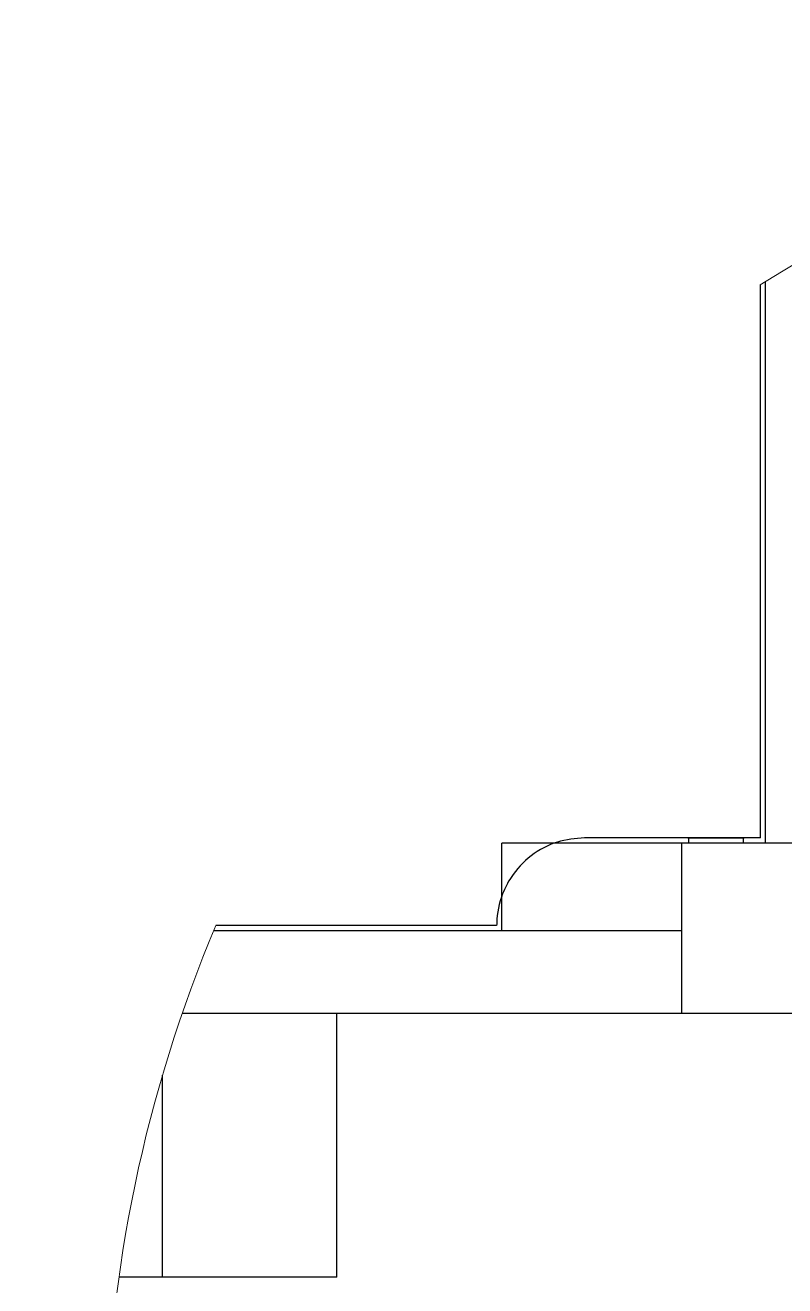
# Model space of a CAD drawing. Header units: millimetres. Extents: x 2 to 1187, y 2 to 839.
# Drawn here: x 448.3 to 491.6, y 221.5 to 293.2 of the extents above; entities that cross this region are included whole.
import ezdxf

# ---------------------------------------------------------------- set-up
doc = ezdxf.new("R2010")
doc.units = ezdxf.units.MM

msp = doc.modelspace()

# ---------------------------------------------------------------- hatches: boundary and pattern name
h = msp.add_hatch()
h.set_pattern_fill('ANSI31', color=256, scale=0.3)
h.paths.add_polyline_path([(600.3858, 723.2245), (600.3858, 724.6149), (599.1608, 724.6149, 0.4142136), (598.8858, 724.3399), (598.8858, 719.8899, 0.4142136), (599.1608, 719.6149), (600.3858, 719.6149), (600.3858, 721.0053, -0.4449663)])
h.paths.add_polyline_path([(648.8858, 724.3399, 0.4142136), (648.6108, 724.6149), (647.8858, 724.6149), (647.3858, 724.6149), (647.3858, 723.2245, -0.4449663), (647.3858, 721.0053), (647.3858, 719.6149), (648.6108, 719.6149, 0.4142136), (648.8858, 719.8899)])
h.paths.add_polyline_path([(648.8858, 681.5899, 0.4142136), (648.6108, 681.8649), (647.3858, 681.8649), (647.3858, 680.4745, -0.4449663), (647.3858, 678.2553), (647.3858, 676.8649), (648.6108, 676.8649, 0.4142136), (648.8858, 677.1399)])
h.paths.add_polyline_path([(600.3858, 678.2553, -0.4449663), (600.3858, 680.4745), (600.3858, 681.8649), (599.1608, 681.8649, 0.4142136), (598.8858, 681.5899), (598.8858, 677.1399, 0.4142136), (599.1608, 676.8649), (600.1358, 676.8649), (600.3858, 676.8649)])
h.paths.add_polyline_path([(204.0979, 197.9237, 0.4142136), (203.8229, 198.1987), (203.0979, 198.1987), (202.5979, 198.1987), (202.5979, 196.8084, -0.2124421), (203.0916, 195.6987, -0.2124421), (202.5979, 194.5891), (202.5979, 193.1987), (203.8229, 193.1987, 0.4142136), (204.0979, 193.4737)])
h.paths.add_polyline_path([(155.5979, 198.1987), (154.3729, 198.1987, 0.4142136), (154.0979, 197.9237), (154.0979, 193.4737, 0.4142136), (154.3729, 193.1987), (155.5979, 193.1987), (155.5979, 194.5891, -0.2124421), (155.1041, 195.6987, -0.2124421), (155.5979, 196.8084)])
h.paths.add_polyline_path([(155.5979, 154.0584), (155.5979, 155.4487), (154.3729, 155.4487, 0.4142136), (154.0979, 155.1737), (154.0979, 150.7237, 0.4142136), (154.3729, 150.4487), (155.3479, 150.4487), (155.5979, 150.4487), (155.5979, 151.8391, -0.4449663)])
h.paths.add_polyline_path([(204.0979, 155.1737, 0.4142136), (203.8229, 155.4487), (202.5979, 155.4487), (202.5979, 154.0584, -0.2124421), (203.0916, 152.9487, -0.2124421), (202.5979, 151.8391), (202.5979, 150.4487), (203.8229, 150.4487, 0.4142136), (204.0979, 150.7237)])
h = msp.add_hatch()
h.set_pattern_fill('ANSI31', color=256, scale=0.3, angle=90)
h.paths.add_polyline_path([(159.0979, 197.9237, 0.4142136), (158.8229, 198.1987), (157.5979, 198.1987), (157.5979, 196.8084, -0.2124421), (158.0916, 195.6987, -0.2124421), (157.5979, 194.5891), (157.5979, 193.1987), (158.8229, 193.1987, 0.4142136), (159.0979, 193.4737)])
h.paths.add_polyline_path([(200.5979, 196.8084), (200.5979, 198.1987), (199.3729, 198.1987, 0.4142136), (199.0979, 197.9237), (199.0979, 193.4737, 0.4142136), (199.3729, 193.1987), (200.3479, 193.1987), (200.5979, 193.1987), (200.5979, 194.5891, -0.4449663)])
h.paths.add_polyline_path([(157.5979, 154.0584), (157.5979, 155.4487), (158.8229, 155.4487), (159.0979, 155.4487), (159.0979, 150.4487), (158.8229, 150.4487), (157.5979, 150.4487), (157.5979, 151.8391, 0.4449663)])
h.paths.add_polyline_path([(200.5979, 154.0584), (200.5979, 155.4487), (199.3729, 155.4487, 0.4142136), (199.0979, 155.1737), (199.0979, 150.7237, 0.4142136), (199.3729, 150.4487), (200.5979, 150.4487), (200.5979, 151.8391, -0.4449663)])
h.paths.add_polyline_path([(603.8858, 724.3399, 0.4142136), (603.6108, 724.6149), (602.3858, 724.6149), (602.3858, 723.2245, -0.4449663), (602.3858, 721.0053), (602.3858, 719.6149), (603.6108, 719.6149, 0.4142136), (603.8858, 719.8899)])
h.paths.add_polyline_path([(645.3858, 724.6149), (644.1608, 724.6149, 0.4142136), (643.8858, 724.3399), (643.8858, 719.8899, 0.4142136), (644.1608, 719.6149), (645.1358, 719.6149), (645.3858, 719.6149), (645.3858, 721.0053, -0.4449663), (645.3858, 723.2245)])
h.paths.add_polyline_path([(645.3858, 680.4745), (645.3858, 681.8649), (644.1608, 681.8649, 0.4142136), (643.8858, 681.5899), (643.8858, 677.1399, 0.4142136), (644.1608, 676.8649), (645.3858, 676.8649), (645.3858, 678.2553, -0.4449663)])
h.paths.add_polyline_path([(603.8858, 681.5899, 0.4142136), (603.6108, 681.8649), (602.6358, 681.8649), (602.3858, 681.8649), (602.3858, 680.4745, -0.4449663), (602.3858, 678.2553), (602.3858, 676.8649), (603.6108, 676.8649, 0.4142136), (603.8858, 677.1399)])

# ---------------------------------------------------------------- linework, layer by layer
at = {"color": 7, "linetype": 'Continuous', "lineweight": 25}
for p, q in [((490.1569, 278.4526), (490.1569, 246.9833)), ((490.175, 246.9833), (490.175, 278.464)), ((490.4752, 246.6833), (490.4752, 278.6521)), ((486.0575, 246.9833), (480.1716, 246.9833)), ((486.0575, 246.9833), (486.0893, 246.9583)), ((489.2563, 246.9833), (486.0575, 246.9833)), ((486.0893, 246.9583), (486.0893, 246.6833)), ((489.2245, 246.9583), (486.0893, 246.9583)), ((489.2245, 246.9583), (489.2563, 246.9833)), ((489.2245, 246.6833), (489.2245, 246.9583)), ((490.175, 246.9833), (489.2563, 246.9833)), ((475.4704, 241.6833), (475.4704, 246.6833)), ((486.0893, 246.6833), (475.4704, 246.6833)), ((485.7048, 236.9833), (485.7048, 246.6833)), ((489.2245, 246.6833), (486.0893, 246.6833)), ((490.4752, 246.6833), (489.2245, 246.6833)), ((492.6569, 246.6833), (490.4752, 246.6833)), ((475.1703, 241.9833), (459.1902, 241.9833)), ((475.4704, 241.6833), (459.0643, 241.6833)), ((485.7048, 241.6833), (475.4704, 241.6833)), ((466.0795, 236.9833), (457.2755, 236.9833)), ((466.0795, 221.9833), (466.0795, 236.9833)), ((510.1912, 236.9833), (466.0795, 236.9833)), ((456.1569, 221.9833), (456.1569, 233.4802)), ((466.0795, 221.9833), (453.6799, 221.9833))]:
    msp.add_line(p, q, dxfattribs=at)
at = {"color": 7, "linetype": 'Continuous', "lineweight": 18}
for start, end in [(57.792512, 122.207477), (157.122199, 201.326689)]:
    msp.add_arc((532.6569, 210.9833), 79.7393, start, end, dxfattribs=at)
at = {"color": 7, "linetype": 'Continuous', "lineweight": 25}
msp.add_open_spline([(480.1716, 246.9833), (479.6472, 246.9351), (478.5607, 246.8351), (477.0787, 246.0275), (476.0564, 244.9366), (475.3799, 243.622), (475.1775, 242.6539), (475.1709, 242.0389), (475.1703, 241.9833)], degree=3, knots=[0, 0, 0, 0, 0.2003077, 0.4150356, 0.6297238, 0.7641049, 0.9786756, 1, 1, 1, 1], dxfattribs=at)

doc.saveas('drawing.dxf')
